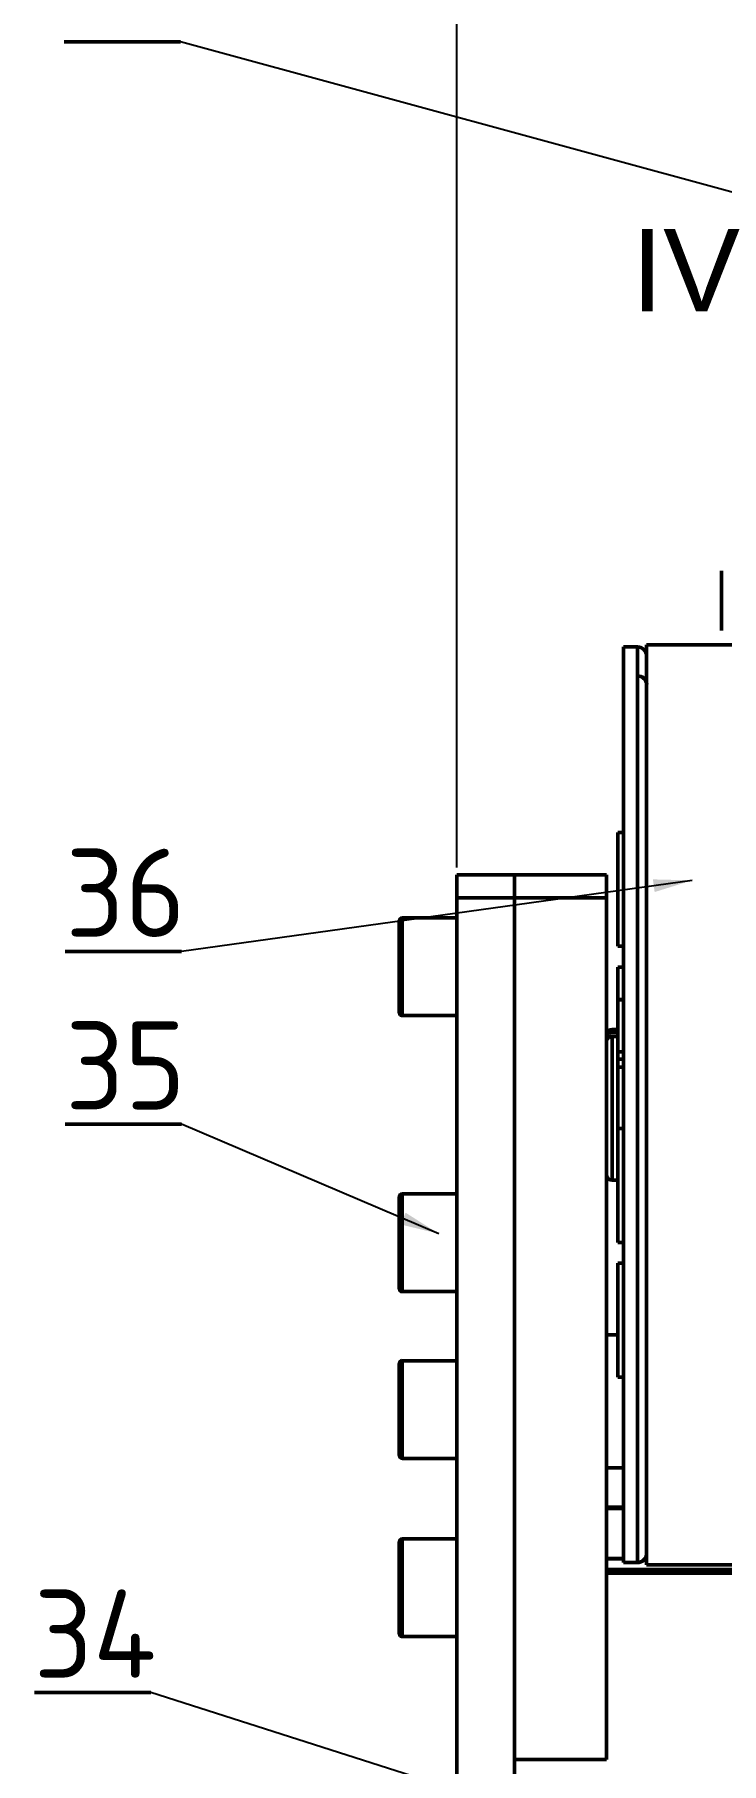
# Model space of a CAD drawing. Header units: millimetres. Extents: x -253 to 12701, y 1223 to 2077.
# Drawn here: x 284 to 342.3, y 1845.5 to 1992.5 of the extents above; entities that cross this region are included whole.
import ezdxf

# ---------------------------------------------------------------- set-up
doc = ezdxf.new("R2010")
doc.units = ezdxf.units.MM
for name, color, linetype, lineweight in [('0.3mm', 240, 'Continuous', 30), ('0.7mm', 7, 'Continuous', 70), ('NET DAM', 7, 'Continuous', 50), ('NET MANH', 10, 'Continuous', 25)]:
    doc.layers.add(name, color=color, linetype=linetype, lineweight=lineweight)
doc.styles.get("Standard").update_dxf_attribs({"font": 'arial.ttf'})
doc.dimstyles.new('ISO-25', dxfattribs={"dimtxt": 2.5, "dimasz": 5, "dimexe": 1.25, "dimexo": 0.625, "dimtad": 2, "dimdec": 0, "dimtxsty": 'Standard', "dimcen": 2.5, "dimadec": 0, "dimazin": 0, "dimtfac": 1, "dimtdec": 0, "dimtmove": 0, "dimatfit": 3, "dimfxl": 1, "dimarcsym": 0})
doc.dimstyles.new('SLDDIMSTYLE0', dxfattribs={"dimtxt": 0.18, "dimasz": 3.302, "dimexe": 0, "dimexo": 0.0625, "dimgap": 0, "dimtad": 0, "dimtih": 1, "dimtoh": 1, "dimdec": 0, "dimrnd": 1e-09, "dimzin": 0, "dimdsep": 46, "dimtxsty": 'Standard', "dimsah": 1, "dimcen": 0.09, "dimadec": 0, "dimazin": 0, "dimtfac": 3.302, "dimtdec": 0, "dimtofl": 0, "dimtmove": 0, "dimatfit": 3, "dimfxl": 1, "dimfrac": 2, "dimtolj": 1, "dimtzin": 0, "dimarcsym": 0})

# ---------------------------------------------------------------- blocks, each defined once
blk = doc.blocks.new('*D141')
at = {"layer": '0.3mm', "color": 0, "lineweight": -2, "transparency": 16777216}
for p, q in [((319.85, 1921.66), (319.85, 2015.56)), ((441.88, 1921.66), (441.88, 2015.56)), ((324.85, 2014.31), (436.88, 2014.31))]:
    blk.add_line(p, q, dxfattribs=at)
at = {"layer": '0.3mm', "color": 0, "transparency": 16777216}
for points in [[(324.85, 2015.14), (324.85, 2013.47), (319.85, 2014.31)], [(436.88, 2015.14), (436.88, 2013.47), (441.88, 2014.31)]]:
    blk.add_solid(points, dxfattribs=at)
at = {"layer": 'Defpoints', "color": 0, "transparency": 16777216}
for p in [(441.88, 2014.31), (319.85, 1921.03), (441.88, 1921.03)]:
    blk.add_point(p, dxfattribs=at)
at = {"layer": '0.3mm', "color": 0, "transparency": 16777216, "insert": (380.86, 2017.49), "char_height": 2.5, "attachment_point": 5}
blk.add_mtext('{\\H2x;120}', dxfattribs=at)

msp = doc.modelspace()

# ---------------------------------------------------------------- linework, layer by layer
at = {"layer": 'NET DAM'}
for p, q in [((296.35, 1991.85), (286.46, 1991.85)), ((296.45, 1914.51), (286.56, 1914.51)), ((296.44, 1899.82), (286.55, 1899.82)), ((293.85, 1851.51), (283.96, 1851.51))]:
    msp.add_line(p, q, dxfattribs=at)
at = {"layer": 'NET DAM', "color": 7}
for p, q in [((342.34, 1946.72), (342.34, 1946.89)), ((342.34, 1941.8), (342.34, 1946.72)), ((335.2, 1940.41), (334.03, 1940.41)), ((334.03, 1862.55), (334.03, 1940.41)), ((344.78, 1940.59), (335.98, 1940.59)), ((335.98, 1862.37), (335.98, 1940.59)), ((334.03, 1924.63), (333.54, 1924.63)), ((333.54, 1914.95), (333.54, 1924.63)), ((324.74, 1921.03), (319.85, 1921.03)), ((319.85, 1921.03), (319.85, 1919.08)), ((324.74, 1919.08), (324.74, 1921.03)), ((324.74, 1921.03), (332.56, 1921.03)), ((332.56, 1921.03), (332.56, 1919.08)), ((319.85, 1919.08), (324.74, 1919.08)), ((319.85, 1919.08), (319.85, 1833.03)), ((324.74, 1919.08), (324.74, 1833.03)), ((324.74, 1919.08), (332.56, 1919.08)), ((324.74, 1919.08), (324.74, 1845.82)), ((332.56, 1919.08), (332.56, 1845.82)), ((314.96, 1909.3), (314.96, 1917.12)), ((319.85, 1917.37), (315.21, 1917.37)), ((333.54, 1914.95), (334.03, 1914.95)), ((334.03, 1913.17), (333.54, 1913.17)), ((333.54, 1910.4), (333.54, 1913.17)), ((334.03, 1910.43), (333.54, 1910.43)), ((333.54, 1910.4), (333.54, 1910.43)), ((333.54, 1905.97), (333.54, 1910.4)), ((315.21, 1909.06), (319.85, 1909.06)), ((333.54, 1907.88), (333.05, 1907.88)), ((333.05, 1907.63), (333.54, 1907.63)), ((333.54, 1907.29), (333.05, 1907.29)), ((333.54, 1905.37), (333.54, 1905.97)), ((333.54, 1904.68), (333.54, 1905.37)), ((333.54, 1899.46), (333.54, 1904.68)), ((334.03, 1899.46), (333.54, 1899.46)), ((333.54, 1889.78), (333.54, 1899.46)), ((333.05, 1895.07), (333.54, 1895.07)), ((314.96, 1885.83), (314.96, 1893.66)), ((319.85, 1893.9), (315.21, 1893.9)), ((333.54, 1889.78), (334.03, 1889.78)), ((334.03, 1888), (333.54, 1888)), ((333.54, 1878.32), (333.54, 1888)), ((315.21, 1885.59), (319.85, 1885.59)), ((332.56, 1881.92), (333.54, 1881.92)), ((314.96, 1871.66), (314.96, 1879.48)), ((319.85, 1879.72), (315.21, 1879.72)), ((333.54, 1878.32), (334.03, 1878.32)), ((315.21, 1871.41), (319.85, 1871.41)), ((332.56, 1870.6), (334.03, 1870.6)), ((334.03, 1867.26), (332.56, 1867.26)), ((314.96, 1856.5), (314.96, 1864.32)), ((319.85, 1864.57), (315.21, 1864.57)), ((332.56, 1862.91), (334.03, 1862.91)), ((334.03, 1862.86), (332.56, 1862.86)), ((334.03, 1862.55), (335.2, 1862.55)), ((335.98, 1862.86), (335.82, 1862.86)), ((335.86, 1862.91), (335.98, 1862.91)), ((352.02, 1861.96), (332.56, 1861.96)), ((332.56, 1861.66), (352.02, 1861.66)), ((335.98, 1862.37), (344.78, 1862.37)), ((315.21, 1856.26), (319.85, 1856.26)), ((324.74, 1845.82), (332.56, 1845.82))]:
    msp.add_line(p, q, dxfattribs=at)
at = {"layer": 'NET DAM', "color": 8}
for p, q in [((335.2, 1940.41), (335.2, 1937.94)), ((335.2, 1937.94), (335.2, 1862.55)), ((315.21, 1917.37), (315.21, 1909.06)), ((333.54, 1910.4), (334.03, 1910.4)), ((333.05, 1907.63), (333.05, 1907.88)), ((333.05, 1895.07), (333.05, 1907.29)), ((333.54, 1905.97), (334.03, 1905.97)), ((333.54, 1905.37), (334.03, 1905.37)), ((333.54, 1904.68), (334.03, 1904.68)), ((315.21, 1893.9), (315.21, 1885.59)), ((315.21, 1879.72), (315.21, 1871.41)), ((332.56, 1867.14), (334.03, 1867.14)), ((315.21, 1864.57), (315.21, 1856.26))]:
    msp.add_line(p, q, dxfattribs=at)
at = {"layer": 'NET DAM', "color": 7}
for centre, radius, start, end in [((335.2, 1939.63), 0.782, 360, 90), ((335.23, 1937.18), 0.759, 1.9376, 91.8147), ((315.21, 1917.12), 0.244, 90, 180), ((315.21, 1909.3), 0.244, 180, 270), ((333.05, 1907.39), 0.489, 90, 180), ((333.05, 1895.56), 0.489, 180, 270), ((315.21, 1893.66), 0.244, 90, 180), ((315.21, 1885.83), 0.244, 180, 270), ((315.21, 1879.48), 0.244, 90, 180), ((315.21, 1871.66), 0.244, 180, 270), ((315.21, 1864.32), 0.244, 90, 180), ((335.2, 1863.33), 0.782, 270, 0), ((315.21, 1856.5), 0.244, 180, 270)]:
    msp.add_arc(centre, radius, start, end, dxfattribs=at)
for points, knots in [([(332.56, 1907.17), (332.56, 1907.2), (332.57, 1907.27), (332.61, 1907.37), (332.66, 1907.45), (332.75, 1907.54), (332.88, 1907.61), (333, 1907.62), (333.05, 1907.63)], [0, 0, 0, 0, 0.1446555, 0.2837539, 0.4172944, 0.5452797, 0.7835573, 1, 1, 1, 1]), ([(333.05, 1907.29), (333, 1907.28), (332.88, 1907.27), (332.75, 1907.19), (332.66, 1907.11), (332.61, 1907.02), (332.57, 1906.93), (332.56, 1906.86), (332.56, 1906.83)], [0, 0, 0, 0, 0.216443, 0.45472, 0.582706, 0.716246, 0.855344, 1, 1, 1, 1])]:
    msp.add_open_spline(points, degree=3, knots=knots, dxfattribs=at)

# ---------------------------------------------------------------- texts
at = {"layer": '0.7mm', "insert": (327.68, 1975.93), "char_height": 7, "attachment_point": 1}
msp.add_mtext_dynamic_manual_height_columns('\\pxi-3,l4,t4;IV', width=79.0274, gutter_width=17.5, heights=[0], dxfattribs=at)
at = {"layer": 'NET DAM', "char_height": 7.5, "attachment_point": 5}
for s, insert in [('{\\fTCVN 7284|b0|i0|c0|p34; 36}', (289.42, 1919.5)), ('{\\fTCVN 7284|b0|i0|c0|p34; 35}', (289.41, 1904.82)), ('{\\fTCVN 7284|b0|i0|c0|p34; 34}', (286.82, 1856.5))]:
    msp.add_mtext_dynamic_manual_height_columns(s, width=17.8204, gutter_width=11, heights=[0], dxfattribs=dict(at, insert=insert))

# ---------------------------------------------------------------- dimensions: what is measured, and where the dimension line sits
at = {"layer": '0.3mm'}
dim = msp.add_linear_dim(base=(441.88, 2014.31), p1=(319.85, 1921.03), p2=(441.88, 1921.03), text='{\\H2x;120}', dimstyle='ISO-25', dxfattribs=at)
dim.commit()
dim.dimension.update_dxf_attribs({"geometry": '*D141', "text_midpoint": (380.86, 2017.49)})

# ---------------------------------------------------------------- leaders
at = {"layer": 'NET MANH'}
for points in [[(374.03, 1970.7), (296.35, 1991.85)], [(339.86, 1920.56), (296.45, 1914.51)], [(318.32, 1890.51), (296.44, 1899.82)], [(357.61, 1831.14), (293.85, 1851.51)]]:
    msp.add_leader(points, dimstyle='SLDDIMSTYLE0', dxfattribs=at)

doc.saveas('drawing.dxf')
